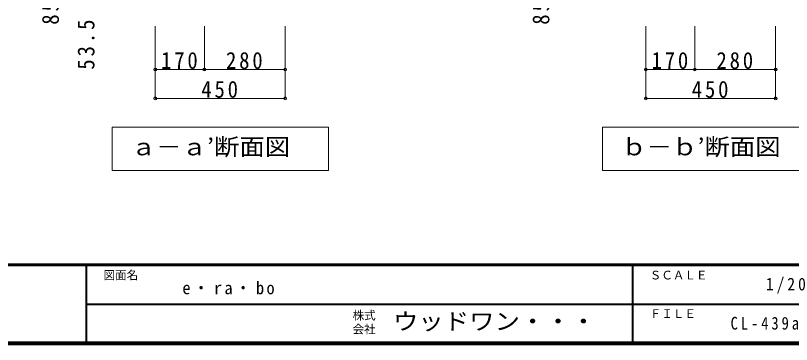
# Model space of a CAD drawing. Units: millimetres at full size, sheet at 1:20; details may follow other scales. Extents: x -3922 to 3878, y -2932 to 2722.
# Drawn here: x -267 to 2422, y -2864 to -1724 of the extents above; entities that cross this region are included whole.
import ezdxf
from ezdxf.enums import TextEntityAlignment as Align

# ---------------------------------------------------------------- set-up
doc = ezdxf.new("R2010")
doc.units = ezdxf.units.MM
doc.header["$LTSCALE"] = 20
doc.header["$PDMODE"] = 32
doc.header["$PDSIZE"] = 10
for name, color, linetype, lineweight in [('0-A_文字', 7, 'Continuous', 18), ('0-B_寸法', 7, 'Continuous', 9), ('F-1_枠', 6, 'Continuous', 40)]:
    doc.layers.add(name, color=color, linetype=linetype, lineweight=lineweight)
doc.layers.add('F-A_文字', color=7, linetype='Continuous')
doc.styles.add('ＭＳ ゴシック', font='')
doc.styles.get('ＭＳ ゴシック').set_extended_font_data('MS Gothic')

msp = doc.modelspace()

# ---------------------------------------------------------------- linework, layer by layer
at = {"layer": '0-A_文字'}
for p, q in [((67.47, -2111.27), (67.47, -2261.27)), ((817.47, -2111.27), (67.47, -2111.27)), ((817.47, -2111.27), (817.47, -2261.27)), ((1767.47, -2111.27), (1767.47, -2261.27)), ((2517.47, -2111.27), (1767.47, -2111.27)), ((67.47, -2261.27), (817.47, -2261.27)), ((1767.47, -2261.27), (2517.47, -2261.27))]:
    msp.add_line(p, q, dxfattribs=at)
at = {"layer": '0-B_寸法', "color": 4}
for p, q in [((217.47, -2011.27), (217.47, -1761.27)), ((387.47, -1911.27), (387.47, -1761.27)), ((667.47, -2011.27), (667.47, -1761.27)), ((1917.47, -2011.27), (1917.47, -1761.27)), ((2087.47, -1911.27), (2087.47, -1761.27)), ((2367.47, -2011.27), (2367.47, -1761.27)), ((217.47, -1911.27), (667.47, -1911.27)), ((1917.47, -1911.27), (2367.47, -1911.27)), ((217.47, -2011.27), (667.47, -2011.27)), ((1917.47, -2011.27), (2367.47, -2011.27))]:
    msp.add_line(p, q, dxfattribs=at)
at = {"layer": '0-B_寸法'}
for p in [(217.47, -1911.27), (387.47, -1911.27), (667.47, -1911.27), (1917.47, -1911.27), (2087.47, -1911.27), (2367.47, -1911.27), (217.47, -2011.27), (667.47, -2011.27), (1917.47, -2011.27), (2367.47, -2011.27)]:
    msp.add_point(p, dxfattribs=at)
at = {"layer": 'F-1_枠'}
for p, q in [((3877.97, -2587.71), (-3922.03, -2587.71)), ((3877.97, -2591.04), (-3922.03, -2591.04)), ((-22.03, -2591.04), (-22.03, -2857.71)), ((1871.3, -2591.04), (1871.3, -2857.71)), ((-22.03, -2724.37), (3871.3, -2724.38)), ((3877.97, -2857.71), (-3922.03, -2857.71)), ((3877.97, -2861.04), (-3922.03, -2861.04)), ((3877.97, -2864.37), (-3922.03, -2864.37))]:
    msp.add_line(p, q, dxfattribs=at)

# ---------------------------------------------------------------- texts
at = {"layer": '0-A_文字', "style": 'ＭＳ ゴシック', "width": 1.1}
for s, p in [('ａ－ａ’断面図', (132.47, -2226.27)), ('ｂ－ｂ’断面図', (1832.47, -2226.27))]:
    msp.add_text(s, height=58.65, dxfattribs=at).set_placement(p, align=Align.BOTTOM_LEFT)
at = {"layer": '0-A_文字', "insert": (311.3, -2691.04), "char_height": 43.99, "attachment_point": 7, "style": 'ＭＳ ゴシック'}
msp.add_mtext('\\T1.28;\\W0.95;e・ra・bo', dxfattribs=at)
at = {"layer": '0-B_寸法', "char_height": 58.65, "attachment_point": 7, "rotation": 90, "style": 'ＭＳ ゴシック'}
for s, insert in [('\\T1.28;\\W0.9;85.5', (-115.85, -1756.02)), ('\\T1.28;\\W0.9;85.5', (1584.15, -1756.02)), ('\\T1.28;\\W0.9;53.5', (7.47, -1911.84))]:
    msp.add_mtext(s, dxfattribs=dict(at, insert=insert))
at = {"layer": '0-B_寸法', "char_height": 58.65, "attachment_point": 7, "style": 'ＭＳ ゴシック'}
for s, insert in [('\\T1.27;\\W0.9;170', (237.47, -1910.06)), ('\\T1.27;\\W0.9;280', (462.47, -1910.06)), ('\\T1.27;\\W0.9;170', (1937.47, -1910.06)), ('\\T1.27;\\W0.9;280', (2162.47, -1910.06)), ('\\T1.27;\\W0.9;450', (376.93, -2010.06)), ('\\T1.27;\\W0.9;450', (2076.93, -2010.06))]:
    msp.add_mtext(s, dxfattribs=dict(at, insert=insert))
at = {"layer": 'F-A_文字', "style": 'ＭＳ ゴシック'}
for s, p in [('図面名', (37.97, -2647.71)), ('ＳＣＡＬＥ', (1931.3, -2647.71)), ('ＦＩＬＥ', (1931.3, -2781.04)), ('株式', (901.3, -2787.04)), ('会社', (901.3, -2835.04))]:
    msp.add_text(s, height=29.33, dxfattribs=at).set_placement(p, align=Align.BOTTOM_LEFT)
at = {"layer": 'F-A_文字', "style": 'ＭＳ ゴシック', "width": 1.1}
msp.add_text('ウッドワン・・・', height=58.65, dxfattribs=at).set_placement((1041.3, -2831.04), align=Align.BOTTOM_LEFT)
at = {"layer": 'F-A_文字', "char_height": 43.99, "attachment_point": 7, "style": 'ＭＳ ゴシック'}
for s, insert in [('\\T1.38;\\W0.9;1/20', (2333.8, -2687.71)), ('\\T1.39;\\W0.85;CL-439a_C02', (2211.3, -2821.04))]:
    msp.add_mtext(s, dxfattribs=dict(at, insert=insert))

doc.saveas('drawing.dxf')
